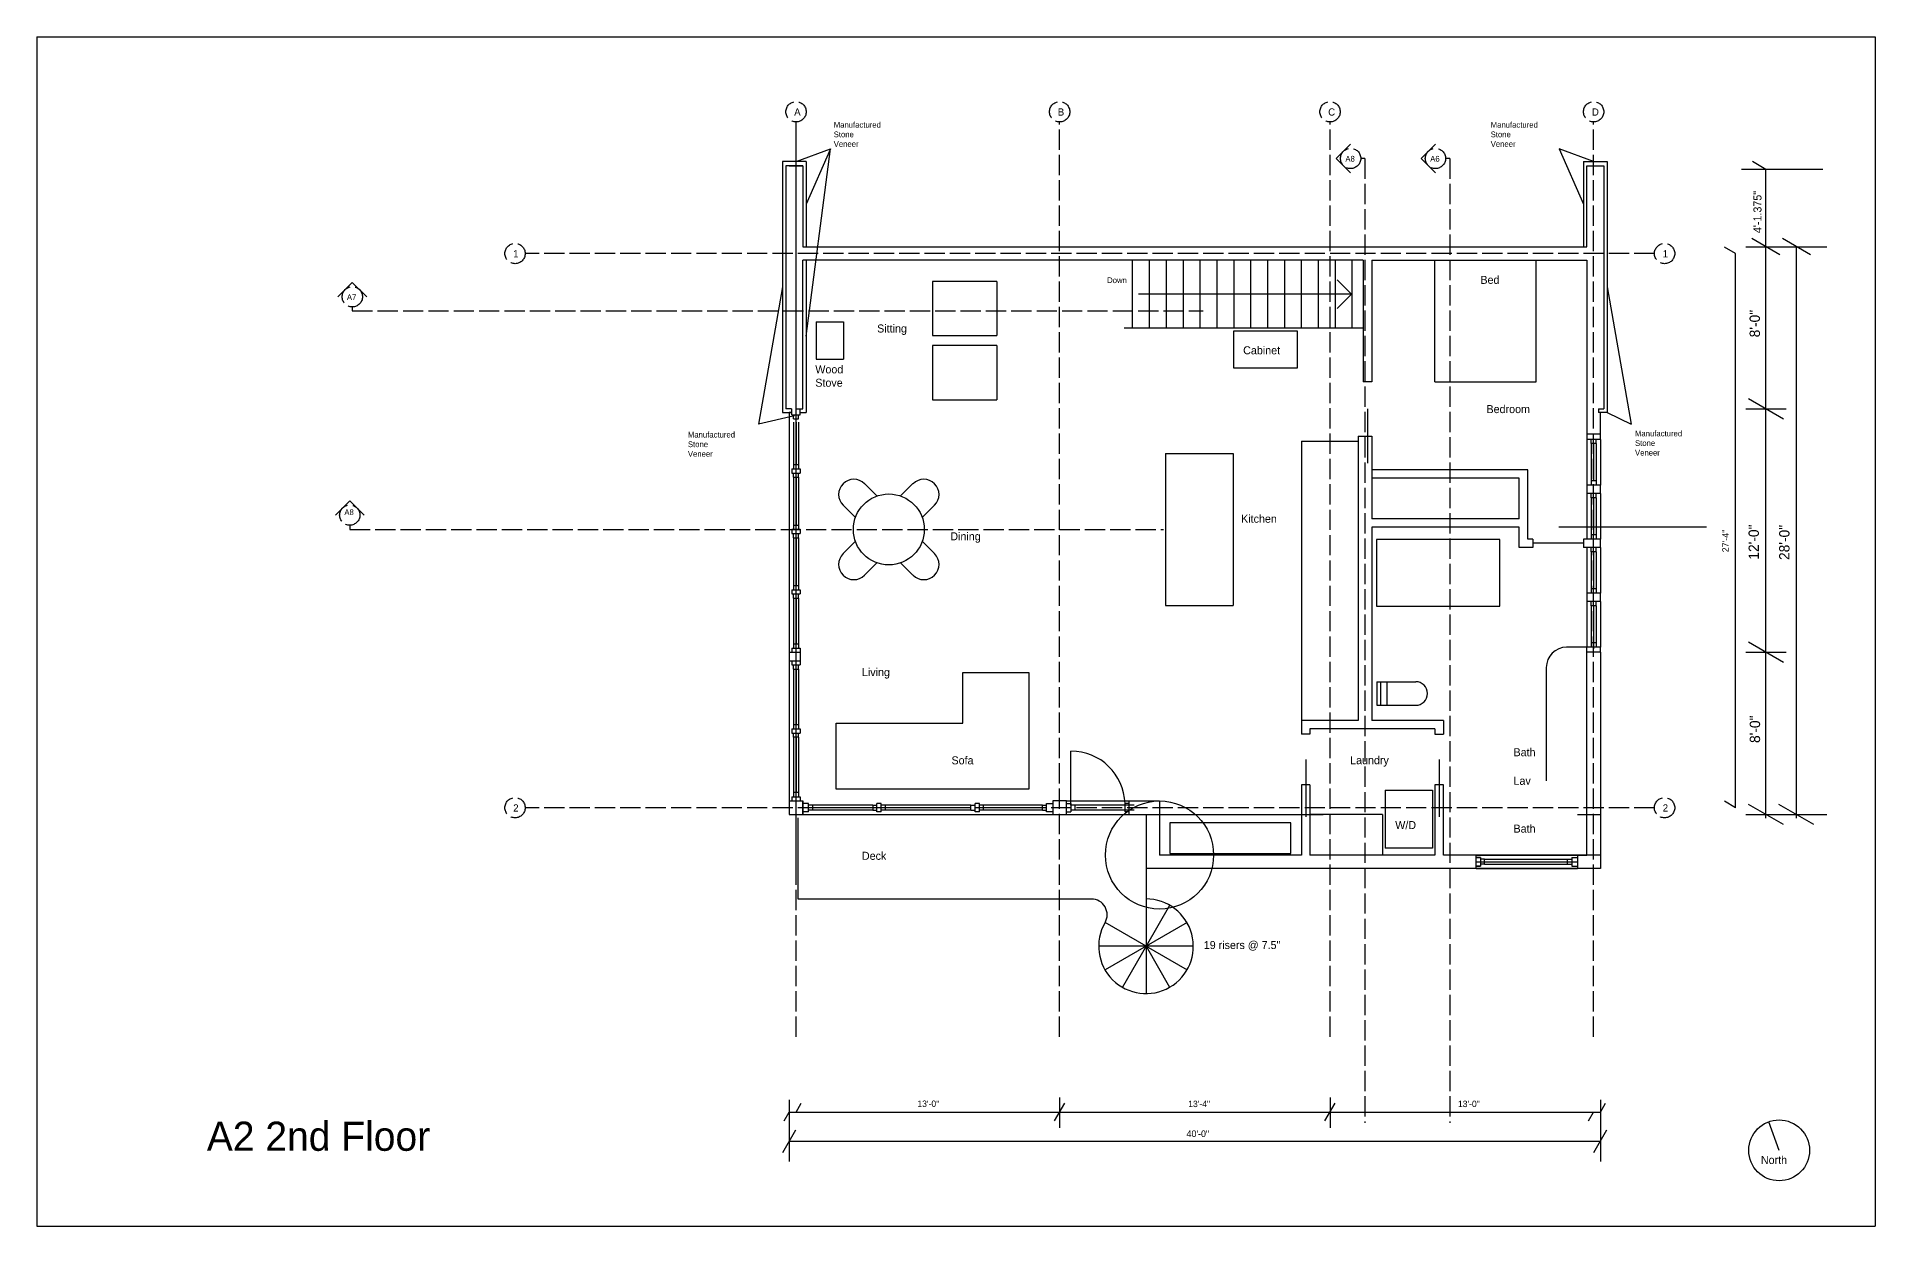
# Model space of a CAD drawing. Header units: inches. Extents: x -2630 to 8475, y 452 to 4505.
# Drawn here: x -232 to 856, y 1971 to 2675 of the extents above; entities that cross this region are included whole.
import ezdxf

# ---------------------------------------------------------------- set-up
doc = ezdxf.new("R2010")
doc.units = ezdxf.units.IN
doc.header["$MEASUREMENT"] = 0
doc.linetypes.add('ACAD_ISO02W100', pattern=[15, 12, -3])
for name, color, linetype in [('const', 7, 'Continuous'), ('e1', 7, 'Continuous'), ('e2', 251, 'Continuous'), ('glass', 172, 'Continuous'), ('grid', 252, 'ACAD_ISO02W100'), ('millwork', 253, 'Continuous'), ('sills', 105, 'Continuous'), ('stairs', 140, 'Continuous'), ('walls', 7, 'Continuous')]:
    doc.layers.add(name, color=color, linetype=linetype)

msp = doc.modelspace()

# ---------------------------------------------------------------- linework, layer by layer
for p, q in [((-232.1, 2674.8), (855.9, 2674.8)), ((-232.1, 2674.8), (-232.1, 1970.8)), ((855.9, 2674.8), (855.9, 1970.8)), ((-232.1, 1970.8), (855.9, 1970.8))]:
    msp.add_line(p, q)
at = {"layer": 'const'}
for p, q in [((791.2, 2596.3), (783.2, 2600.9)), ((824.8, 2596.3), (776.8, 2596.3)), ((791.2, 2212.3), (791.2, 2596.3)), ((773.2, 2546.5), (766.6, 2550.3)), ((773.2, 2218.5), (773.2, 2546.5)), ((779.2, 2550.5), (827.2, 2550.5)), ((799.5, 2545.7), (782.9, 2555.3)), ((817.5, 2545.7), (800.9, 2555.3)), ((809.2, 2212.3), (809.2, 2550.5)), ((801.6, 2448.5), (780.8, 2460.5)), ((779.2, 2454.5), (803.2, 2454.5)), ((779.2, 2310.5), (803.2, 2310.5)), ((801.6, 2304.5), (780.8, 2316.5)), ((773.2, 2218.5), (766.6, 2222.3)), ((801.6, 2208.5), (780.8, 2220.5)), ((819.6, 2208.5), (798.8, 2220.5)), ((779.2, 2214.5), (827.2, 2214.5)), ((213.2, 2045.7), (213.2, 2009.1)), ((693.2, 2045.7), (693.2, 2009.1)), ((210.2, 2033.2), (213.2, 2038.4)), ((213.2, 2038.4), (693.2, 2038.4)), ((217.2, 2038.4), (220.2, 2043.6)), ((370.2, 2033.2), (376.2, 2043.6)), ((530.2, 2033.2), (536.2, 2043.6)), ((686.2, 2033.2), (689.2, 2038.4)), ((693.2, 2038.4), (696.2, 2043.6)), ((209.4, 2014.5), (217.1, 2027.8)), ((689.4, 2014.5), (697.1, 2027.8)), ((213.2, 2021.1), (693.2, 2021.1))]:
    msp.add_line(p, q, dxfattribs=at)
at = {"layer": 'e1'}
for p, q in [((693.2, 2436.5), (693.2, 2452.5)), ((693.2, 2404.5), (693.2, 2409.5)), ((693.2, 2372.5), (693.2, 2377.5)), ((693.2, 2340.5), (693.2, 2345.5)), ((693.2, 2310.5), (685.2, 2310.5)), ((693.2, 2310.5), (693.2, 2313.5)), ((693.2, 2310.5), (693.2, 2214.5)), ((414.4, 2222.5), (432.3, 2222.5)), ((414.4, 2214.5), (424.3, 2214.5)), ((679.6, 2214.5), (693.2, 2214.5)), ((679.6, 2190.5), (685.2, 2190.5))]:
    msp.add_line(p, q, dxfattribs=at)
msp.add_circle((799, 2015.7), 18, dxfattribs=at)
at = {"layer": 'e2'}
for p, q in [((553.9, 2602.8), (551.4, 2602.8)), ((604.1, 2602.8), (601.6, 2602.8)), ((213.2, 2452.5), (213.2, 2310.5)), ((213.2, 2305.5), (213.2, 2222.5)), ((221.2, 2214.5), (369.2, 2214.5)), ((377.2, 2214.5), (414.4, 2214.5)), ((419.9, 2214.5), (529.2, 2214.5))]:
    msp.add_line(p, q, dxfattribs=at)
at = {"layer": 'glass'}
for p, q in [((215.7, 2446.6), (215.7, 2421.6)), ((218.7, 2446.6), (218.7, 2421.6)), ((687.7, 2434), (687.7, 2412)), ((690.7, 2434), (690.7, 2412)), ((215.7, 2414.1), (215.7, 2385.8)), ((218.7, 2414.1), (218.7, 2385.8)), ((687.7, 2402), (687.7, 2380)), ((690.7, 2402), (690.7, 2380)), ((215.7, 2378.3), (215.7, 2350)), ((218.7, 2378.3), (218.7, 2350)), ((687.7, 2370), (687.7, 2348)), ((690.7, 2370), (690.7, 2348)), ((215.7, 2342.5), (215.7, 2315.5)), ((218.7, 2342.5), (218.7, 2315.5)), ((687.7, 2338), (687.7, 2316)), ((690.7, 2338), (690.7, 2316)), ((215.7, 2300.5), (215.7, 2267.7)), ((218.7, 2300.5), (218.7, 2267.7)), ((215.7, 2260.2), (215.7, 2227.5)), ((218.7, 2260.2), (218.7, 2227.5)), ((262.6, 2220), (227, 2220)), ((320.7, 2220), (270.1, 2220)), ((363, 2220), (328.2, 2220)), ((417.2, 2220), (382.4, 2220)), ((262.6, 2217), (227, 2217)), ((320.7, 2217), (270.1, 2217)), ((363, 2217), (328.2, 2217)), ((417.2, 2217), (382.4, 2217)), ((624.7, 2188), (673.8, 2188)), ((624.7, 2185), (673.8, 2185))]:
    msp.add_line(p, q, dxfattribs=at)
at = {"layer": 'grid'}
for p, q in [((217.2, 2082.9), (217.2, 2624.4)), ((217.2, 2179.9), (217.2, 2624.4)), ((373.2, 2082.9), (373.2, 2624.4)), ((533.2, 2082.9), (533.2, 2624.4)), ((689.2, 2082.9), (689.2, 2624.4)), ((553.9, 2602.8), (553.9, 2031.9)), ((604.1, 2602.8), (604.1, 2031.9)), ((725.2, 2546.5), (56.9, 2546.5)), ((-45.4, 2514.9), (-45.4, 2512.5)), ((-45.4, 2512.5), (458.2, 2512.5)), ((-46.9, 2385.7), (-46.9, 2383.2)), ((-46.9, 2383.2), (434.6, 2383.2)), ((725.2, 2218.5), (56.9, 2218.5))]:
    msp.add_line(p, q, dxfattribs=at)
for centre in [(217.2, 2630.4), (373.2, 2630.4), (533.2, 2630.4), (689.2, 2630.4), (545.4, 2602.8), (595.6, 2602.8), (50.9, 2546.5), (731.2, 2546.5), (-45.4, 2520.9), (-46.9, 2391.7), (50.9, 2218.5), (731.2, 2218.5)]:
    msp.add_circle(centre, 6, dxfattribs=at)
at = {"layer": 'millwork'}
for p, q in [((217.2, 2601), (237.5, 2608.5)), ((237.5, 2608.5), (223.2, 2575.7)), ((223.2, 2497.5), (237.5, 2608.5)), ((689.2, 2601), (668.9, 2608.5)), ((668.9, 2608.5), (683.2, 2575.7)), ((685.2, 2550.5), (685.2, 2598.5)), ((595.2, 2470.5), (595.2, 2542.5)), ((655.2, 2470.5), (655.2, 2542.5)), ((209.2, 2526.7), (195, 2445.6)), ((298, 2530), (298, 2498)), ((336, 2530), (298, 2530)), ((336, 2530), (336, 2498)), ((697.2, 2526.7), (711.5, 2445.6)), ((229.2, 2506), (229.2, 2484)), ((229.2, 2506), (245.2, 2506)), ((245.2, 2506), (245.2, 2484)), ((552.9, 2502.5), (552.9, 2502.5)), ((298, 2498), (336, 2498)), ((336, 2492), (298, 2492)), ((298, 2492), (298, 2460)), ((336, 2492), (336, 2460)), ((229.2, 2484), (245.2, 2484)), ((595.2, 2470.5), (655.2, 2470.5)), ((298, 2460), (336, 2460)), ((216.2, 2450.5), (195, 2445.6)), ((697.2, 2452.5), (711.5, 2445.6)), ((217.2, 2446.6), (217.2, 2421.6)), ((435.9, 2428.2), (435.9, 2338.2)), ((435.9, 2428.2), (475.9, 2428.2)), ((475.9, 2428.2), (475.9, 2338.2)), ((516.3, 2435.5), (516.3, 2270.1)), ((516.3, 2435.5), (549.9, 2435.5)), ((685.2, 2436.5), (685.2, 2409.5)), ((689.2, 2434), (689.2, 2412)), ((693.2, 2436.5), (693.2, 2409.5)), ((217.2, 2414.1), (217.2, 2385.8)), ((257.8, 2410.3), (265, 2403)), ((286.4, 2410.3), (279.1, 2403)), ((245.1, 2397.5), (252.3, 2390.3)), ((299.1, 2397.5), (291.9, 2390.3)), ((685.2, 2404.5), (685.2, 2377.5)), ((689.2, 2402), (689.2, 2380)), ((693.2, 2404.5), (693.2, 2377.5)), ((217.2, 2378.3), (217.2, 2350)), ((245.1, 2368.9), (252.3, 2376.2)), ((299.1, 2368.9), (291.9, 2376.2)), ((685.2, 2372.5), (685.2, 2345.5)), ((693.2, 2372.5), (693.2, 2345.5)), ((257.8, 2356.2), (265, 2363.4)), ((286.4, 2356.2), (279.1, 2363.4)), ((689.2, 2370), (689.2, 2348)), ((217.2, 2342.5), (217.2, 2315.5)), ((685.2, 2340.5), (685.2, 2313.5)), ((693.2, 2340.5), (693.2, 2313.5)), ((435.9, 2338.2), (475.9, 2338.2)), ((689.2, 2338), (689.2, 2312.5)), ((689.2, 2338), (689.2, 2316)), ((685.2, 2313.5), (673.2, 2313.5)), ((217.2, 2300.5), (217.2, 2267.7)), ((661.2, 2301.5), (661.2, 2234.4)), ((560.9, 2293.1), (583.9, 2293.1)), ((560.9, 2293.1), (560.9, 2279.1)), ((563.2, 2279.1), (563.2, 2293.1)), ((566.9, 2293.1), (566.9, 2279.1)), ((560.9, 2279.1), (583.9, 2279.1)), ((217.2, 2260.2), (217.2, 2227.5)), ((379.9, 2220), (379.9, 2252)), ((565.8, 2228.9), (593.8, 2228.9)), ((565.8, 2228.9), (565.8, 2194.5)), ((593.8, 2228.9), (593.8, 2194.5)), ((218.2, 2212.5), (218.2, 2164.5)), ((262.6, 2218.5), (227, 2218.5)), ((320.7, 2218.5), (270.1, 2218.5)), ((363, 2218.5), (328.2, 2218.5)), ((564.3, 2214.5), (521.3, 2214.5)), ((564.3, 2214.5), (564.3, 2190.5)), ((593.8, 2194.5), (565.8, 2194.5)), ((619.7, 2190.5), (679.6, 2190.5)), ((424.3, 2182.5), (424.3, 2163)), ((619.7, 2186.5), (679.5, 2186.5)), ((619.7, 2182.5), (679.6, 2182.5)), ((218.2, 2164.5), (392, 2164.5)), ((438.3, 2160.7), (424.3, 2136.5)), ((424.3, 2136.5), (400.1, 2150.5)), ((448.6, 2150.5), (424.3, 2136.5)), ((452.3, 2136.5), (396.3, 2136.5)), ((424.3, 2136.5), (400.1, 2122.5)), ((424.3, 2136.5), (410.3, 2112.2)), ((424.3, 2136.5), (448.6, 2122.5)), ((424.3, 2136.5), (438.3, 2112.2))]:
    msp.add_line(p, q, dxfattribs=at)
for points in [[(476.3, 2478.7), (476.3, 2500.7), (513.8, 2500.7), (513.8, 2478.7), (476.3, 2478.7)], [(355, 2229.5), (241, 2229.5), (241, 2268.5), (316, 2268.5), (316, 2298.5), (355, 2298.5), (355, 2229.5)], [(438.5, 2191.5), (510, 2191.5), (510, 2209.5), (438.5, 2209.5), (438.5, 2191.5)]]:
    msp.add_lwpolyline(points, dxfattribs=at)
msp.add_circle((432.3, 2190.5), 32, dxfattribs=at)
for centre, radius, start, end in [((251.4, 2403.9), 9, 45, 225), ((292.8, 2403.9), 9, 315, 135), ((251.4, 2362.5), 9, 135, 315), ((292.8, 2362.5), 9, 225, 45), ((673.2, 2301.5), 12, 90, 180), ((583.9, 2286.1), 7, 270, 90), ((379.9, 2220), 32, 1.7908, 90), ((392, 2155.1), 9.33, 330, 90), ((424.3, 2136.5), 28, 150, 90)]:
    msp.add_arc(centre, radius, start, end, dxfattribs=at)
at = {"layer": 'sills'}
msp.add_line((377.2, 2222.5), (414.4, 2222.5), dxfattribs=at)
at = {"layer": 'stairs'}
for p, q in [((416.4, 2502.5), (416.4, 2542.5)), ((426.4, 2502.5), (426.4, 2542.5)), ((436.4, 2502.5), (436.4, 2542.5)), ((446.4, 2502.5), (446.4, 2542.5)), ((456.4, 2502.5), (456.4, 2542.5)), ((466.4, 2502.5), (466.4, 2542.5)), ((476.4, 2502.5), (476.4, 2542.5)), ((486.4, 2502.5), (486.4, 2542.5)), ((496.4, 2502.5), (496.4, 2542.5)), ((506.4, 2502.5), (506.4, 2542.5)), ((516.4, 2502.5), (516.4, 2542.5)), ((526.4, 2502.5), (526.4, 2542.5)), ((536.4, 2502.5), (536.4, 2542.5)), ((546.4, 2502.5), (546.4, 2542.5)), ((411.4, 2502.5), (552.9, 2502.5))]:
    msp.add_line(p, q, dxfattribs=at)
at = {"layer": 'walls'}
for p, q in [((545.4, 2611.3), (536.9, 2602.8)), ((595.6, 2611.3), (587.1, 2602.8)), ((209.2, 2601), (209.2, 2452.5)), ((223.2, 2601), (209.2, 2601)), ((223.2, 2601), (223.2, 2550.5)), ((545.4, 2594.3), (536.9, 2602.8)), ((595.6, 2594.3), (587.1, 2602.8)), ((683.2, 2601), (683.2, 2550.5)), ((683.2, 2601), (697.2, 2601)), ((697.2, 2601), (697.2, 2452.5)), ((221.2, 2598.5), (211.2, 2598.5)), ((211.2, 2598.5), (211.2, 2454.5)), ((213.2, 2598.5), (221.2, 2598.5)), ((221.2, 2598.5), (221.2, 2550.5)), ((685.2, 2598.5), (695.2, 2598.5)), ((695.2, 2598.5), (695.2, 2454.5)), ((221.2, 2550.5), (685.2, 2550.5)), ((221.2, 2454.5), (221.2, 2542.5)), ((552.9, 2542.5), (221.2, 2542.5)), ((223.2, 2542.5), (223.2, 2452.5)), ((552.9, 2542.5), (552.9, 2470.5)), ((557.9, 2542.5), (685.2, 2542.5)), ((557.9, 2542.5), (557.9, 2470.5)), ((685.2, 2542.5), (685.2, 2436.5)), ((-53.9, 2520.9), (-45.4, 2529.4)), ((-36.9, 2520.9), (-45.4, 2529.4)), ((546, 2522.5), (537.5, 2530.9)), ((546, 2522.5), (419.9, 2522.5)), ((546, 2522.5), (537.5, 2514)), ((557.9, 2470.5), (552.9, 2470.5)), ((209.2, 2452.5), (214.5, 2452.5)), ((214.5, 2454.5), (211.2, 2454.5)), ((214.7, 2452.5), (213.2, 2452.5)), ((214.7, 2451.1), (214.7, 2454.5)), ((214.7, 2451.1), (219.7, 2451.1)), ((215.7, 2448.6), (215.7, 2451.1)), ((215.7, 2448.6), (218.7, 2448.6)), ((217.7, 2454.5), (221.2, 2454.5)), ((218.7, 2448.6), (218.7, 2451.1)), ((219.7, 2451.1), (219.7, 2454.5)), ((219.7, 2452.5), (223.2, 2452.5)), ((555.4, 2454.5), (555.4, 2422.5)), ((692, 2454.5), (695.2, 2454.5)), ((692, 2454.5), (692, 2452.5)), ((697.2, 2452.5), (692, 2452.5)), ((549.9, 2438.5), (549.9, 2270.1)), ((549.9, 2438.5), (557.9, 2438.5)), ((557.9, 2438.5), (557.9, 2389.5)), ((693.2, 2439.5), (685.2, 2439.5)), ((693.2, 2436.5), (685.2, 2436.5)), ((687.7, 2434), (687.7, 2436.5)), ((690.7, 2434), (687.7, 2434)), ((690.7, 2434), (690.7, 2436.5)), ((214.7, 2419.1), (219.7, 2419.1)), ((214.7, 2419.1), (214.7, 2416.6)), ((214.7, 2416.6), (219.7, 2416.6)), ((215.7, 2421.6), (215.7, 2419.1)), ((215.7, 2421.6), (218.7, 2421.6)), ((215.7, 2414.1), (215.7, 2416.6)), ((218.7, 2421.6), (218.7, 2419.1)), ((218.7, 2414.1), (218.7, 2416.6)), ((219.7, 2419.1), (219.7, 2416.6)), ((650.2, 2418.5), (557.9, 2418.5)), ((650.2, 2377.5), (650.2, 2418.5)), ((215.7, 2414.1), (218.7, 2414.1)), ((645.2, 2413.5), (557.9, 2413.5)), ((645.2, 2389.5), (645.2, 2413.5)), ((685.2, 2409.5), (685.2, 2404.5)), ((693.2, 2409.5), (685.2, 2409.5)), ((690.7, 2412), (687.7, 2412)), ((687.7, 2412), (687.7, 2409.5)), ((690.7, 2412), (690.7, 2409.5)), ((-55.4, 2391.7), (-46.9, 2400.2)), ((-38.4, 2391.7), (-46.9, 2400.2)), ((693.2, 2404.5), (685.2, 2404.5)), ((687.7, 2402), (687.7, 2404.5)), ((690.7, 2402), (687.7, 2402)), ((690.7, 2402), (690.7, 2404.5)), ((214.7, 2383.3), (219.7, 2383.3)), ((214.7, 2383.3), (214.7, 2380.8)), ((215.7, 2385.8), (215.7, 2383.3)), ((215.7, 2385.8), (218.7, 2385.8)), ((218.7, 2385.8), (218.7, 2383.3)), ((219.7, 2383.3), (219.7, 2380.8)), ((645.2, 2389.5), (557.9, 2389.5)), ((645.2, 2384.5), (557.9, 2384.5)), ((557.9, 2384.5), (557.9, 2270.1)), ((645.2, 2372.5), (645.2, 2384.5)), ((756, 2384.5), (668.7, 2384.5)), ((214.7, 2380.8), (219.7, 2380.8)), ((215.7, 2378.3), (215.7, 2380.8)), ((215.7, 2378.3), (218.7, 2378.3)), ((218.7, 2378.3), (218.7, 2380.8)), ((653.2, 2372.5), (645.2, 2372.5)), ((653.2, 2377.5), (650.2, 2377.5)), ((653.2, 2377.5), (653.2, 2372.5)), ((683.2, 2375), (653.2, 2375)), ((683.2, 2377.5), (683.2, 2372.5)), ((693.2, 2377.5), (683.2, 2377.5)), ((693.2, 2372.5), (683.2, 2372.5)), ((690.7, 2380), (687.7, 2380)), ((687.7, 2380), (687.7, 2377.5)), ((687.7, 2370), (687.7, 2372.5)), ((690.7, 2380), (690.7, 2377.5)), ((690.7, 2370), (690.7, 2372.5)), ((690.7, 2370), (687.7, 2370)), ((214.7, 2347.5), (219.7, 2347.5)), ((214.7, 2347.5), (214.7, 2345)), ((214.7, 2345), (219.7, 2345)), ((215.7, 2350), (215.7, 2347.5)), ((215.7, 2350), (218.7, 2350)), ((215.7, 2342.5), (215.7, 2345)), ((215.7, 2342.5), (218.7, 2342.5)), ((218.7, 2350), (218.7, 2347.5)), ((218.7, 2342.5), (218.7, 2345)), ((219.7, 2347.5), (219.7, 2345)), ((693.2, 2345.5), (685.2, 2345.5)), ((685.2, 2345.5), (685.2, 2340.5)), ((693.2, 2340.5), (685.2, 2340.5)), ((690.7, 2348), (687.7, 2348)), ((687.7, 2348), (687.7, 2345.5)), ((687.7, 2338), (687.7, 2340.5)), ((690.7, 2348), (690.7, 2345.5)), ((690.7, 2338), (690.7, 2340.5)), ((690.7, 2338), (687.7, 2338)), ((213.2, 2310.5), (219.7, 2310.5)), ((213.2, 2310.5), (213.2, 2305.5)), ((214.7, 2313), (219.7, 2313)), ((214.7, 2313), (214.7, 2310.5)), ((215.7, 2315.5), (218.7, 2315.5)), ((215.7, 2315.5), (215.7, 2313)), ((218.7, 2315.5), (218.7, 2313)), ((219.7, 2313), (219.7, 2303)), ((685.2, 2190.5), (685.2, 2313.5)), ((693.2, 2313.5), (685.2, 2313.5)), ((690.7, 2316), (687.7, 2316)), ((687.7, 2316), (687.7, 2313.5)), ((690.7, 2316), (690.7, 2313.5)), ((213.2, 2305.5), (219.7, 2305.5)), ((214.7, 2305.5), (214.7, 2303)), ((214.7, 2303), (219.7, 2303)), ((215.7, 2300.5), (215.7, 2303)), ((215.7, 2300.5), (218.7, 2300.5)), ((218.7, 2300.5), (218.7, 2303)), ((214.7, 2265.2), (219.7, 2265.2)), ((214.7, 2265.2), (214.7, 2262.7)), ((215.7, 2267.7), (215.7, 2265.2)), ((215.7, 2267.7), (218.7, 2267.7)), ((218.7, 2267.7), (218.7, 2265.2)), ((219.7, 2265.2), (219.7, 2262.7)), ((516.3, 2270.1), (516.3, 2262.1)), ((549.9, 2270.1), (516.3, 2270.1)), ((595.3, 2265.1), (521.3, 2265.1)), ((521.3, 2265.1), (521.3, 2262.1)), ((600.3, 2270.1), (557.9, 2270.1)), ((595.3, 2265.1), (595.3, 2262.1)), ((600.3, 2270.1), (600.3, 2262.1)), ((214.7, 2262.7), (219.7, 2262.7)), ((215.7, 2260.2), (215.7, 2262.7)), ((218.7, 2260.2), (215.7, 2260.2)), ((218.7, 2260.2), (218.7, 2262.7)), ((521.3, 2262.1), (516.3, 2262.1)), ((595.3, 2262.1), (600.3, 2262.1)), ((518.8, 2247.1), (518.8, 2213.1)), ((597.8, 2247.1), (597.8, 2213.1)), ((516.3, 2232.1), (516.3, 2190.5)), ((521.3, 2232.1), (516.3, 2232.1)), ((521.3, 2232.1), (521.3, 2190.5)), ((595.3, 2232.1), (595.3, 2190.5)), ((600.3, 2232.1), (595.3, 2232.1)), ((597.8, 2232.1), (597.8, 2232.1)), ((600.3, 2190.5), (600.3, 2232.1)), ((213.2, 2222.5), (221.2, 2222.5)), ((213.2, 2222.5), (213.2, 2214.5)), ((214.7, 2225), (219.7, 2225)), ((214.7, 2225), (214.7, 2222.5)), ((218.7, 2227.5), (215.7, 2227.5)), ((215.7, 2227.5), (215.7, 2225)), ((218.7, 2227.5), (218.7, 2225)), ((219.7, 2225), (219.7, 2222.5)), ((221.2, 2222.5), (221.2, 2214.5)), ((221.2, 2214.5), (221.2, 2222.5)), ((224.5, 2221), (221.2, 2221)), ((224.5, 2216), (224.5, 2221)), ((227, 2220), (224.5, 2220)), ((227, 2220), (227, 2217)), ((262.6, 2220), (265.1, 2220)), ((262.6, 2220), (262.6, 2217)), ((265.1, 2216), (265.1, 2221)), ((267.6, 2221), (265.1, 2221)), ((267.6, 2216), (267.6, 2221)), ((270.1, 2220), (267.6, 2220)), ((270.1, 2217), (270.1, 2220)), ((320.7, 2220), (323.2, 2220)), ((320.7, 2217), (320.7, 2220)), ((323.2, 2216), (323.2, 2221)), ((325.7, 2221), (323.2, 2221)), ((325.7, 2216), (325.7, 2221)), ((328.2, 2220), (325.7, 2220)), ((328.2, 2217), (328.2, 2220)), ((363, 2217), (363, 2220)), ((363, 2220), (365.5, 2220)), ((365.5, 2216), (365.5, 2221)), ((365.5, 2221), (369.2, 2221)), ((377.2, 2222.5), (369.2, 2222.5)), ((369.2, 2222.5), (369.2, 2214.5)), ((377.2, 2214.5), (377.2, 2222.5)), ((377.2, 2221), (379.9, 2221)), ((379.9, 2221), (379.9, 2217)), ((382.4, 2220), (379.9, 2220)), ((382.4, 2217), (382.4, 2220)), ((414.4, 2221), (411.9, 2221)), ((411.9, 2216), (411.9, 2221)), ((414.4, 2214.5), (414.4, 2222.5)), ((414.4, 2222.5), (419.9, 2222.5)), ((432.3, 2222.5), (432.3, 2190.5)), ((213.2, 2214.5), (221.2, 2214.5)), ((224.5, 2216), (221.2, 2216)), ((227, 2217), (224.5, 2217)), ((262.6, 2217), (265.1, 2217)), ((267.6, 2216), (265.1, 2216)), ((270.1, 2217), (267.6, 2217)), ((320.7, 2217), (323.2, 2217)), ((325.7, 2216), (323.2, 2216)), ((328.2, 2217), (325.7, 2217)), ((363, 2217), (365.5, 2217)), ((369.2, 2216), (365.5, 2216)), ((369.2, 2214.5), (377.2, 2214.5)), ((377.2, 2216), (379.9, 2216)), ((382.4, 2217), (379.9, 2217)), ((379.9, 2217), (379.9, 2216)), ((414.4, 2216), (411.9, 2216)), ((414.4, 2214.5), (419.9, 2214.5)), ((424.3, 2214.5), (424.3, 2182.5)), ((693.2, 2214.5), (693.2, 2182.5)), ((516.3, 2190.5), (432.3, 2190.5)), ((595.3, 2190.5), (521.3, 2190.5)), ((693.2, 2190.5), (600.3, 2190.5)), ((619.7, 2182.5), (619.7, 2190.5)), ((619.7, 2189), (622.2, 2189)), ((622.2, 2189), (619.7, 2189)), ((622.2, 2189), (622.2, 2184)), ((624.7, 2188), (622.2, 2188)), ((624.7, 2185), (624.7, 2188)), ((624.7, 2185), (624.7, 2188)), ((673.8, 2185), (673.8, 2188)), ((673.8, 2188), (676.3, 2188)), ((676.3, 2189), (676.3, 2184)), ((676.3, 2189), (679.6, 2189)), ((679.6, 2190.5), (679.6, 2182.5)), ((693.2, 2182.5), (424.3, 2182.5)), ((619.7, 2184), (622.2, 2184)), ((622.2, 2184), (619.7, 2184)), ((624.7, 2185), (622.2, 2185)), ((673.8, 2185), (676.3, 2185)), ((676.3, 2184), (679.6, 2184)), ((424.3, 2164.5), (424.3, 2108.5)), ((373.2, 2047), (373.2, 2029.1)), ((533.2, 2047), (533.2, 2029.1)), ((799, 2015.7), (792.9, 2032.6))]:
    msp.add_line(p, q, dxfattribs=at)
msp.add_lwpolyline([(633.7, 2337.8), (633.7, 2377.3), (560.7, 2377.3), (560.7, 2337.8), (633.7, 2337.8)], dxfattribs=at)
msp.add_circle((272.1, 2383.2), 21, dxfattribs=at)

# ---------------------------------------------------------------- texts
at = {"layer": 'const', "attachment_point": 1}
for s, insert, char_height, width in [('A', (216.1, 2632.4), 4.26, 1625.197), ('\\pt3.4098;Manufactured^JStone^JVeneer', (239.5, 2624.4), 3.41, 1300.158), ('B', (372.1, 2632.4), 4.26, 1625.197), ('C', (532.1, 2632.4), 4.26, 1625.197), ('\\pt3.4098;Manufactured^JStone^JVeneer', (628.3, 2624.4), 3.41, 1300.158), ('D', (688.2, 2632.4), 4.26, 1625.197), ('A8', (542.3, 2604.3), 3.41, 1300.158), ('A6', (592.5, 2604.3), 3.41, 1300.158), ('1', (49.8, 2548.5), 4.26, 1625.197), ('1', (730.1, 2548.5), 4.26, 1625.197), ('\\pt3.4098;Down', (401.3, 2532.4), 3.41, 1300.158), ('Bed', (622.2, 2533.3), 4.74, 1805.775), ('A7', (-48.6, 2522.4), 3.41, 1300.158), ('Sitting', (265.2, 2504.5), 4.74, 1805.775), ('Cabinet', (481.8, 2491.6), 4.74, 1805.775), ('Wood^JStove', (228.6, 2480.3), 4.736, 1805.775), ('\\PBedroom', (625.8, 2464.7), 4.74, 1805.775), ('\\pt3.4098;Manufactured^JStone^JVeneer', (153.2, 2441), 3.41, 1300.158), ('\\pt3.4098;Manufactured^JStone^JVeneer', (713.7, 2441.7), 3.41, 1300.158), ('A8', (-50.1, 2395.1), 3.41, 1300.158), ('\\PKitchen', (480.6, 2399.8), 4.74, 1805.775), ('\\PDining', (308.5, 2389.4), 4.74, 1805.775), ('Living', (256.2, 2301.1), 4.74, 1805.775), ('Bath', (641.8, 2253.7), 4.74, 1805.775), ('Sofa', (309.2, 2248.9), 4.74, 1805.775), ('Laundry', (545.1, 2249), 4.74, 1805.775), ('Lav', (641.8, 2236.8), 4.74, 1805.775), ('2', (49.8, 2220.5), 4.26, 1625.197), ('2', (730.1, 2220.5), 4.26, 1625.197), ('W/D', (571.8, 2210.6), 4.74, 1805.775), ('Bath', (641.8, 2208.5), 4.74, 1805.775), ('Deck', (256.2, 2192.4), 4.74, 1805.775), ('19 risers @ 7.5"', (458.5, 2139.6), 4.736, 1805.775), ('13\'-0"', (289, 2045.2), 3.79, 1444.62), ('13\'-4"', (449.3, 2045.1), 3.79, 1444.62), ('13\'-0"', (608.9, 2045.1), 3.79, 1444.62), ('A2 2nd Floor', (-131.5, 2032.7), 17.262, 6582.049), ('40\'-0"', (448.3, 2027.5), 3.91, 1491.22), ('North', (788.2, 2012.4), 4.74, 1805.775)]:
    msp.add_mtext(s, dxfattribs=dict(at, insert=insert, char_height=char_height, width=width))
at = {"layer": 'const', "attachment_point": 1, "rotation": 90}
for s, insert, char_height, width in [('4\'-1.375"', (783.8, 2558.6), 4.74, 1805.775), ('8\'-0"', (781.5, 2496.9), 6.11, 2330.032), ('27\'-4"', (765.3, 2369.7), 3.91, 1491.22), ('12\'-0"', (780.9, 2365.3), 6.11, 2330.032), ('28\'-0"', (799, 2365.1), 6.11, 2330.032), ('8\'-0"', (781.6, 2256.8), 6.11, 2330.032)]:
    msp.add_mtext(s, dxfattribs=dict(at, insert=insert, char_height=char_height, width=width))

doc.saveas('drawing.dxf')
